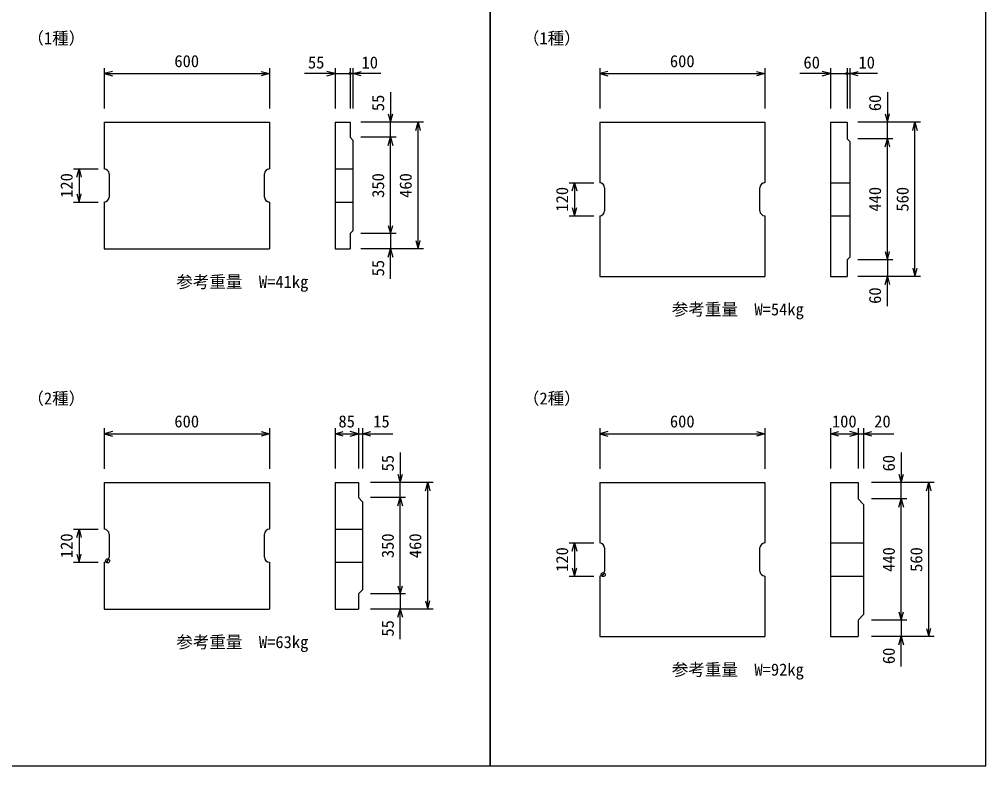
# Model space of a CAD drawing. Units: millimetres, scale not verified. Extents: x -25200 to 25200, y -8910 to 8910.
# Drawn here: x -21727 to -18217, y -3649 to -938 of the extents above; entities that cross this region are included whole.
import ezdxf
from ezdxf.enums import TextEntityAlignment as Align

# ---------------------------------------------------------------- set-up
doc = ezdxf.new("R2010")
doc.units = ezdxf.units.MM
doc.header["$LTSCALE"] = 30
doc.header["$PDMODE"] = 32
doc.header["$PDSIZE"] = 15
for name, color, linetype, lineweight in [('0-0_DIM', 7, 'Continuous', 25), ('0-2_HATCH', 6, 'Continuous', 25), ('0-6_TXT', 7, 'Continuous', 25)]:
    doc.layers.add(name, color=color, linetype=linetype, lineweight=lineweight)
doc.styles.add('ＭＳ ゴシック', font='')
doc.styles.get('ＭＳ ゴシック').set_extended_font_data('MS Gothic')

msp = doc.modelspace()

# ---------------------------------------------------------------- linework, layer by layer
at = {"layer": '0-0_DIM'}
for p, q in [((-21418.76, -1114.82), (-21418.76, -1261.95)), ((-20818.76, -1114.82), (-20818.76, -1261.95)), ((-20580.17, -1114.82), (-20580.17, -1261.23)), ((-20525.17, -1114.82), (-20525.17, -1261.23)), ((-20515.17, -1114.82), (-20515.17, -1261.23)), ((-19618.76, -1114.82), (-19618.76, -1261.95)), ((-19018.76, -1114.82), (-19018.76, -1261.95)), ((-18780.17, -1114.82), (-18780.17, -1261.23)), ((-18720.17, -1114.82), (-18720.17, -1261.23)), ((-18710.17, -1114.82), (-18710.17, -1261.23)), ((-21418.76, -1134.82), (-20818.76, -1134.82)), ((-20580.17, -1134.82), (-20691.54, -1134.82)), ((-20580.17, -1134.82), (-20525.17, -1134.82)), ((-20525.17, -1134.82), (-20515.17, -1134.82)), ((-20414.17, -1134.82), (-20515.17, -1134.82)), ((-19618.76, -1134.82), (-19018.76, -1134.82)), ((-18780.17, -1134.82), (-18891.54, -1134.82)), ((-18780.17, -1134.82), (-18720.17, -1134.82)), ((-18720.17, -1134.82), (-18710.17, -1134.82)), ((-18609.17, -1134.82), (-18710.17, -1134.82)), ((-20378.56, -1202.5), (-20378.56, -1311.35)), ((-18573.56, -1202.5), (-18573.56, -1311.35)), ((-20258.56, -1311.35), (-20486.63, -1311.35)), ((-20378.56, -1366.35), (-20378.56, -1311.35)), ((-20278.56, -1771.35), (-20278.56, -1311.35)), ((-18453.56, -1311.35), (-18681.63, -1311.35)), ((-18573.56, -1371.35), (-18573.56, -1311.35)), ((-18473.56, -1871.35), (-18473.56, -1311.35)), ((-20358.56, -1366.35), (-20486.63, -1366.35)), ((-20378.56, -1716.35), (-20378.56, -1366.35)), ((-18553.56, -1371.35), (-18681.63, -1371.35)), ((-18573.56, -1811.35), (-18573.56, -1371.35)), ((-21530.13, -1481.35), (-21440.13, -1481.35)), ((-21510.13, -1481.35), (-21510.13, -1601.35)), ((-19730.13, -1531.35), (-19640.13, -1531.35)), ((-19710.13, -1531.35), (-19710.13, -1651.35)), ((-21530.13, -1601.35), (-21440.13, -1601.35)), ((-19730.13, -1651.35), (-19640.13, -1651.35)), ((-20358.56, -1716.35), (-20486.63, -1716.35)), ((-20378.56, -1716.35), (-20378.56, -1771.35)), ((-20258.56, -1771.35), (-20486.63, -1771.35)), ((-20378.56, -1880.2), (-20378.56, -1771.35)), ((-18553.56, -1811.35), (-18681.63, -1811.35)), ((-18573.56, -1811.35), (-18573.56, -1871.35)), ((-18453.56, -1871.35), (-18681.63, -1871.35)), ((-18573.56, -1980.2), (-18573.56, -1871.35)), ((-21418.76, -2423.4), (-21418.76, -2570.53)), ((-21418.76, -2443.4), (-20818.76, -2443.4)), ((-20818.76, -2423.4), (-20818.76, -2570.53)), ((-20580.17, -2423.4), (-20580.17, -2569.81)), ((-20580.17, -2443.4), (-20495.17, -2443.4)), ((-20495.17, -2423.4), (-20495.17, -2569.81)), ((-20480.17, -2423.4), (-20480.17, -2569.81)), ((-19618.76, -2423.4), (-19618.76, -2570.53)), ((-19618.76, -2443.4), (-19018.76, -2443.4)), ((-19018.76, -2423.4), (-19018.76, -2570.53)), ((-18780.17, -2423.4), (-18780.17, -2569.81)), ((-18780.17, -2443.4), (-18680.17, -2443.4)), ((-18680.17, -2423.4), (-18680.17, -2569.81)), ((-18660.17, -2423.4), (-18660.17, -2569.81)), ((-20343.56, -2511.08), (-20343.56, -2619.93)), ((-18523.56, -2511.08), (-18523.56, -2619.93)), ((-20223.56, -2619.93), (-20451.63, -2619.93)), ((-20343.56, -2674.93), (-20343.56, -2619.93)), ((-20243.56, -3079.93), (-20243.56, -2619.93)), ((-18403.56, -2619.93), (-18631.63, -2619.93)), ((-18523.56, -2679.93), (-18523.56, -2619.93)), ((-18423.56, -3179.93), (-18423.56, -2619.93)), ((-20323.56, -2674.93), (-20451.63, -2674.93)), ((-20343.56, -3024.93), (-20343.56, -2674.93)), ((-18503.56, -2679.93), (-18631.63, -2679.93)), ((-18523.56, -3119.93), (-18523.56, -2679.93)), ((-21530.13, -2789.93), (-21440.13, -2789.93)), ((-21510.13, -2789.93), (-21510.13, -2909.93)), ((-19730.13, -2839.93), (-19640.13, -2839.93)), ((-19710.13, -2839.93), (-19710.13, -2959.93)), ((-21530.13, -2909.93), (-21440.13, -2909.93)), ((-19730.13, -2959.93), (-19640.13, -2959.93)), ((-20323.56, -3024.93), (-20451.63, -3024.93)), ((-20343.56, -3024.93), (-20343.56, -3079.93)), ((-20223.56, -3079.93), (-20451.63, -3079.93)), ((-20343.56, -3188.78), (-20343.56, -3079.93)), ((-18503.56, -3119.93), (-18631.63, -3119.93)), ((-18523.56, -3119.93), (-18523.56, -3179.93)), ((-18403.56, -3179.93), (-18631.63, -3179.93)), ((-18523.56, -3288.78), (-18523.56, -3179.93))]:
    msp.add_line(p, q, dxfattribs=at)
for points in [[(-21388.76, -1126.78), (-21418.76, -1134.82), (-21388.76, -1142.86)], [(-20848.76, -1126.78), (-20818.76, -1134.82), (-20848.76, -1142.86)], [(-20610.17, -1142.86), (-20580.17, -1134.82), (-20610.17, -1126.78)], [(-20485.17, -1142.86), (-20515.17, -1134.82), (-20485.17, -1126.78)], [(-19588.76, -1126.78), (-19618.76, -1134.82), (-19588.76, -1142.86)], [(-19048.76, -1126.78), (-19018.76, -1134.82), (-19048.76, -1142.86)], [(-18810.17, -1142.86), (-18780.17, -1134.82), (-18810.17, -1126.78)], [(-18680.17, -1142.86), (-18710.17, -1134.82), (-18680.17, -1126.78)], [(-20386.59, -1281.35), (-20378.56, -1311.35), (-20370.52, -1281.35)], [(-18581.59, -1281.35), (-18573.56, -1311.35), (-18565.52, -1281.35)], [(-20286.59, -1341.35), (-20278.56, -1311.35), (-20270.52, -1341.35)], [(-18481.59, -1341.35), (-18473.56, -1311.35), (-18465.52, -1341.35)], [(-20386.59, -1396.35), (-20378.56, -1366.35), (-20370.52, -1396.35)], [(-18581.59, -1401.35), (-18573.56, -1371.35), (-18565.52, -1401.35)], [(-21518.17, -1511.35), (-21510.13, -1481.35), (-21502.09, -1511.35)], [(-19718.17, -1561.35), (-19710.13, -1531.35), (-19702.09, -1561.35)], [(-21518.17, -1571.35), (-21510.13, -1601.35), (-21502.09, -1571.35)], [(-19718.17, -1621.35), (-19710.13, -1651.35), (-19702.09, -1621.35)], [(-20386.59, -1686.35), (-20378.56, -1716.35), (-20370.52, -1686.35)], [(-20286.59, -1741.35), (-20278.56, -1771.35), (-20270.52, -1741.35)], [(-20386.59, -1801.35), (-20378.56, -1771.35), (-20370.52, -1801.35)], [(-18581.59, -1781.35), (-18573.56, -1811.35), (-18565.52, -1781.35)], [(-18481.59, -1841.35), (-18473.56, -1871.35), (-18465.52, -1841.35)], [(-18581.59, -1901.35), (-18573.56, -1871.35), (-18565.52, -1901.35)], [(-21388.76, -2435.36), (-21418.76, -2443.4), (-21388.76, -2451.44)], [(-20848.76, -2435.36), (-20818.76, -2443.4), (-20848.76, -2451.44)], [(-20550.17, -2451.44), (-20580.17, -2443.4), (-20550.17, -2435.36)], [(-20525.17, -2451.44), (-20495.17, -2443.4), (-20525.17, -2435.36)], [(-20495.17, -2443.4), (-20480.17, -2443.4), (-20370.41, -2443.4)], [(-20450.17, -2451.44), (-20480.17, -2443.4), (-20450.17, -2435.36)], [(-19588.76, -2435.36), (-19618.76, -2443.4), (-19588.76, -2451.44)], [(-19048.76, -2435.36), (-19018.76, -2443.4), (-19048.76, -2451.44)], [(-18750.17, -2451.44), (-18780.17, -2443.4), (-18750.17, -2435.36)], [(-18710.17, -2451.44), (-18680.17, -2443.4), (-18710.17, -2435.36)], [(-18680.17, -2443.4), (-18660.17, -2443.4), (-18550.41, -2443.4)], [(-18630.17, -2451.44), (-18660.17, -2443.4), (-18630.17, -2435.36)], [(-20351.59, -2589.93), (-20343.56, -2619.93), (-20335.52, -2589.93)], [(-18531.59, -2589.93), (-18523.56, -2619.93), (-18515.52, -2589.93)], [(-20251.59, -2649.93), (-20243.56, -2619.93), (-20235.52, -2649.93)], [(-18431.59, -2649.93), (-18423.56, -2619.93), (-18415.52, -2649.93)], [(-20351.59, -2704.93), (-20343.56, -2674.93), (-20335.52, -2704.93)], [(-18531.59, -2709.93), (-18523.56, -2679.93), (-18515.52, -2709.93)], [(-21518.17, -2819.93), (-21510.13, -2789.93), (-21502.09, -2819.93)], [(-19718.17, -2869.93), (-19710.13, -2839.93), (-19702.09, -2869.93)], [(-21518.17, -2879.93), (-21510.13, -2909.93), (-21502.09, -2879.93)], [(-19718.17, -2929.93), (-19710.13, -2959.93), (-19702.09, -2929.93)], [(-20351.59, -2994.93), (-20343.56, -3024.93), (-20335.52, -2994.93)], [(-20251.59, -3049.93), (-20243.56, -3079.93), (-20235.52, -3049.93)], [(-20351.59, -3109.93), (-20343.56, -3079.93), (-20335.52, -3109.93)], [(-18531.59, -3089.93), (-18523.56, -3119.93), (-18515.52, -3089.93)], [(-18431.59, -3149.93), (-18423.56, -3179.93), (-18415.52, -3149.93)], [(-18531.59, -3209.93), (-18523.56, -3179.93), (-18515.52, -3209.93)]]:
    msp.add_lwpolyline(points, dxfattribs=at)
for centre in [(-20525.17, -1134.82), (-18720.17, -1134.82)]:
    msp.add_circle(centre, 4, dxfattribs=at)
at = {"layer": '0-2_HATCH'}
for p, q in [((-21418.76, -1311.35), (-21418.76, -1481.35)), ((-21418.76, -1311.35), (-20818.76, -1311.35)), ((-20818.76, -1311.35), (-20818.76, -1481.35)), ((-20580.17, -1311.35), (-20525.17, -1311.35)), ((-20525.17, -1311.35), (-20525.17, -1366.35)), ((-19618.76, -1311.35), (-19618.76, -1531.35)), ((-19618.76, -1311.35), (-19018.76, -1311.35)), ((-19018.76, -1311.35), (-19018.76, -1531.35)), ((-18780.17, -1311.35), (-18780.17, -1871.35)), ((-20515.17, -1376.35), (-20525.17, -1366.35)), ((-20515.17, -1376.35), (-20515.17, -1706.35)), ((-18710.17, -1381.35), (-18720.17, -1371.35)), ((-18710.17, -1381.35), (-18710.17, -1801.35)), ((-21400.76, -1499.35), (-21400.76, -1583.35)), ((-20836.76, -1583.35), (-20836.76, -1499.35)), ((-20580.17, -1481.35), (-20515.17, -1481.35)), ((-18780.17, -1531.35), (-18710.17, -1531.35)), ((-19600.76, -1549.35), (-19600.76, -1633.35)), ((-19036.76, -1633.35), (-19036.76, -1549.35)), ((-21418.76, -1601.35), (-21418.76, -1771.35)), ((-20818.76, -1601.35), (-20818.76, -1771.35)), ((-20580.17, -1601.35), (-20515.17, -1601.35)), ((-19018.76, -1651.35), (-19018.76, -1871.35)), ((-18780.17, -1651.35), (-18710.17, -1651.35)), ((-20525.17, -1716.35), (-20515.17, -1706.35)), ((-20525.17, -1716.35), (-20525.17, -1771.35)), ((-21418.76, -1771.35), (-20818.76, -1771.35)), ((-18720.17, -1811.35), (-18710.17, -1801.35)), ((-18720.17, -1811.35), (-18720.17, -1871.35)), ((-18780.17, -1871.35), (-18720.17, -1871.35)), ((-21418.76, -2619.93), (-20818.76, -2619.93)), ((-21418.76, -2619.93), (-21418.76, -2789.93)), ((-20818.76, -2619.93), (-20818.76, -2789.93)), ((-20580.17, -2619.93), (-20580.17, -3079.93)), ((-19618.76, -2619.93), (-19018.76, -2619.93)), ((-19618.76, -2619.93), (-19618.76, -2839.93)), ((-19018.76, -2619.93), (-19018.76, -2839.93)), ((-18660.17, -2699.93), (-18680.17, -2679.93)), ((-18660.17, -2699.93), (-18660.17, -3099.93)), ((-21400.76, -2807.93), (-21400.76, -2891.93)), ((-20836.76, -2891.93), (-20836.76, -2807.93)), ((-20580.17, -2789.93), (-20480.17, -2789.93)), ((-18780.17, -2839.93), (-18660.17, -2839.93)), ((-19600.76, -2857.93), (-19600.76, -2941.93)), ((-19036.76, -2941.93), (-19036.76, -2857.93)), ((-21418.76, -2909.93), (-21418.76, -3079.93)), ((-20818.76, -2909.93), (-20818.76, -3079.93)), ((-20580.17, -2909.93), (-20480.17, -2909.93)), ((-19618.76, -2959.93), (-19618.76, -3179.93)), ((-19018.76, -2959.93), (-19018.76, -3179.93)), ((-18780.17, -2959.93), (-18660.17, -2959.93)), ((-20495.17, -3024.93), (-20480.17, -3009.93)), ((-20495.17, -3024.93), (-20495.17, -3079.93)), ((-21418.76, -3079.93), (-20818.76, -3079.93)), ((-20580.17, -3079.93), (-20495.17, -3079.93)), ((-18680.17, -3119.93), (-18660.17, -3099.93)), ((-18680.17, -3119.93), (-18680.17, -3179.93)), ((-19618.76, -3179.93), (-19018.76, -3179.93))]:
    msp.add_line(p, q, dxfattribs=at)
for points in [[(-20580.17, -1311.35), (-20580.17, -1771.35), (-20525.17, -1771.35)], [(-18780.17, -1311.35), (-18720.17, -1311.35), (-18720.17, -1371.35)], [(-19618.76, -1651.35), (-19618.76, -1871.35), (-19018.76, -1871.35)], [(-20580.17, -2619.93), (-20495.17, -2619.93), (-20495.17, -2674.93), (-20480.17, -2689.93), (-20480.17, -3009.93)], [(-18780.17, -2619.93), (-18780.17, -3179.93), (-18680.17, -3179.93)], [(-18780.17, -2619.93), (-18680.17, -2619.93), (-18680.17, -2679.93)]]:
    msp.add_lwpolyline(points, dxfattribs=at)
for centre, start, end in [((-21418.76, -1499.35), 0, 90), ((-20818.76, -1499.35), 90, 180), ((-19618.76, -1549.35), 0, 90), ((-19018.76, -1549.35), 90, 180), ((-21418.76, -1583.35), 270, 0), ((-20818.76, -1583.35), 180, 270), ((-19618.76, -1633.35), 270, 0), ((-19018.76, -1633.35), 180, 270), ((-21418.76, -2807.93), 0, 90), ((-20818.76, -2807.93), 90, 180), ((-19618.76, -2857.93), 0, 90), ((-19018.76, -2857.93), 90, 180), ((-21418.76, -2891.93), 270, 0), ((-20818.76, -2891.93), 180, 270), ((-19618.76, -2941.93), 270, 0), ((-19018.76, -2941.93), 180, 270)]:
    msp.add_arc(centre, 18, start, end, dxfattribs=at)
for p in [(-21406.03, -2904.66), (-19606.03, -2954.66)]:
    msp.add_point(p, dxfattribs=at)
at = {"layer": '0-6_TXT'}
for points in [[(-21816.68, -3648.76), (-20016.68, -3648.76), (-20016.68, -898.76), (-21816.68, -898.76)], [(-20016.68, -3648.76), (-18216.68, -3648.76), (-18216.68, -898.76), (-20016.68, -898.76)]]:
    msp.add_lwpolyline(points, close=True, dxfattribs=at)

# ---------------------------------------------------------------- texts
at = {"layer": '0-0_DIM', "style": 'ＭＳ ゴシック'}
for s, p in [('（1種）', (-21697.66, -1041.45)), ('（1種）', (-19897.66, -1041.45)), ('600', (-21163.76, -1124.82)), ('55', (-20678.55, -1129.66)), ('10', (-20483.84, -1129.66)), ('600', (-19363.76, -1124.82)), ('60', (-18878.55, -1129.66)), ('10', (-18678.84, -1129.66)), ('参考重量\u3000W=41kg', (-21156.68, -1926.35)), ('参考重量\u3000W=54kg', (-19356.68, -2026.35)), ('（2種）', (-21697.66, -2350.03)), ('（2種）', (-19897.66, -2350.03)), ('600', (-21163.76, -2433.4)), ('85', (-20567.67, -2433.4)), ('15', (-20441.5, -2433.4)), ('600', (-19363.76, -2433.4)), ('100', (-18775.17, -2433.4)), ('20', (-18621.5, -2433.4)), ('参考重量\u3000W=63kg', (-21156.68, -3234.93)), ('参考重量\u3000W=92kg', (-19356.68, -3334.93))]:
    msp.add_text(s, height=43.99, dxfattribs=at).set_placement(p, align=Align.BOTTOM_LEFT)
for s, p in [('55', (-20388.56, -1271.35)), ('60', (-18583.56, -1271.35)), ('120', (-21520.13, -1586.35)), ('350', (-20388.56, -1586.35)), ('460', (-20288.56, -1586.35)), ('120', (-19720.13, -1636.35)), ('440', (-18583.56, -1636.35)), ('560', (-18483.56, -1636.35)), ('55', (-20388.56, -1871.35)), ('60', (-18583.56, -1971.35)), ('55', (-20353.56, -2579.93)), ('60', (-18533.56, -2579.93)), ('120', (-21520.13, -2894.93)), ('350', (-20353.56, -2894.93)), ('460', (-20253.56, -2894.93)), ('120', (-19720.13, -2944.93)), ('440', (-18533.56, -2944.93)), ('560', (-18433.56, -2944.93)), ('55', (-20353.56, -3179.93)), ('60', (-18533.56, -3279.93))]:
    msp.add_text(s, height=43.99, rotation=90, dxfattribs=at).set_placement(p, align=Align.BOTTOM_LEFT)

doc.saveas('drawing.dxf')
